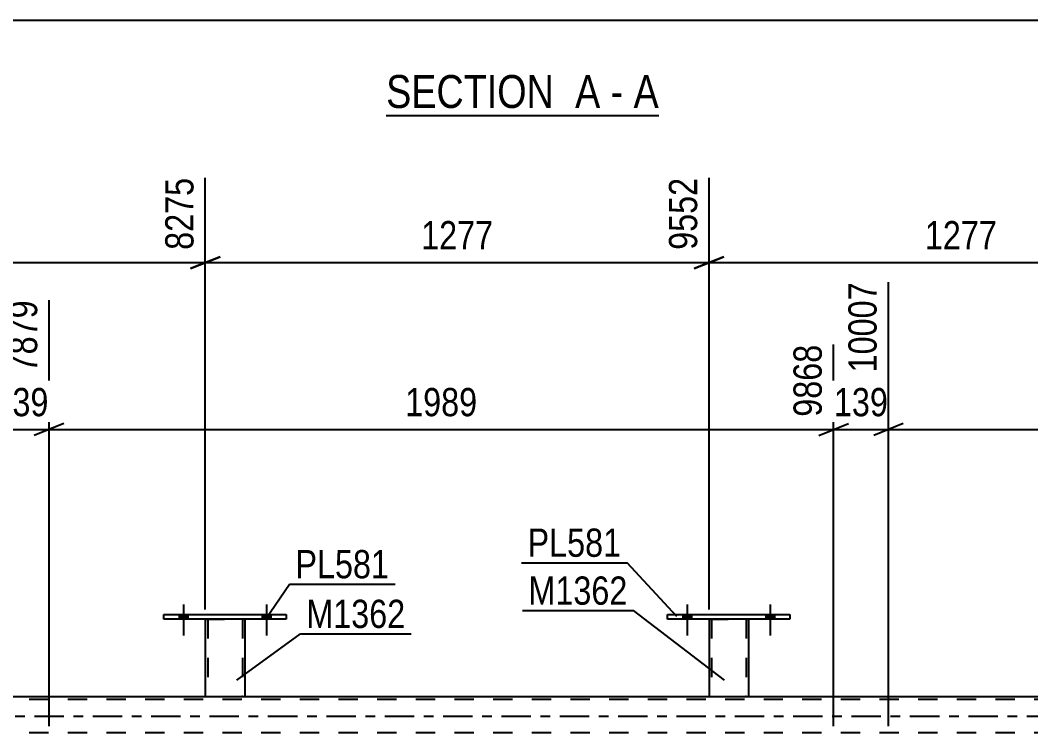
# Model space of a CAD drawing. Header units: millimetres. Extents: x 0 to 841, y 0 to 594.
# Drawn here: x 388 to 490.5, y 443.7 to 516 of the extents above; entities that cross this region are included whole.
import ezdxf

# ---------------------------------------------------------------- set-up
doc = ezdxf.new("R2010")
doc.units = ezdxf.units.MM
doc.linetypes.add('DXK_LINE_DOT2', pattern=[3.9198, 1.9599, -1.9599])
doc.linetypes.add('DXK_LINE_DOT3', pattern=[5.9187, 2.979, -0.9799, 0.9799, -0.9799])
doc.styles.add('Arial Narrow', font='ARIALN.TTF', dxfattribs={"height": 0.2})

# ---------------------------------------------------------------- blocks, each defined once
blk = doc.blocks.new('Unknown-318885195-11 - 4494')
at = {"color": 6, "linetype": 'Continuous'}
blk.add_line((425.14, 506.34), (452.79, 506.34), dxfattribs=at)
at = {"color": 0, "linetype": 'Continuous'}
for points in [[(443.25, 507.09), (443.25, 510.59), (425.14, 510.59), (425.14, 507.09)], [(446.85, 507.09), (446.85, 510.59), (444.3, 510.59), (444.3, 507.09)], [(449.18, 507.09), (449.18, 510.59), (447.9, 510.59), (447.9, 507.09)], [(452.79, 507.09), (452.79, 510.59), (450.23, 510.59), (450.23, 507.09)]]:
    blk.add_wipeout(points, dxfattribs=at)
at = {"color": 7, "linetype": 'Continuous', "style": 'Arial Narrow'}
for s, p in [('SECTION ', (425.14, 507.09)), ('A', (444.3, 507.09)), ('A', (450.23, 507.09)), ('-', (447.9, 507.09))]:
    blk.add_text(s, height=3.34, dxfattribs=at).set_placement(p)
blk = doc.blocks.new('Part-318885195-2151 - 2109')
at = {"color": 2, "linetype": 'Continuous'}
for p, q in [((453.68, 455.71), (466.08, 455.71)), ((453.68, 455.23), (453.68, 455.71)), ((466.08, 455.23), (453.68, 455.23)), ((466.08, 455.71), (466.08, 455.23))]:
    blk.add_line(p, q, dxfattribs=at)
blk = doc.blocks.new('Part-318885195-2146 - 2109')
at = {"color": 2, "linetype": 'Continuous'}
for p, q in [((457.88, 455.23), (457.88, 447.39)), ((461.88, 455.23), (461.88, 447.39)), ((457.88, 447.39), (461.88, 447.39))]:
    blk.add_line(p, q, dxfattribs=at)
at = {"color": 7, "linetype": 'DXK_LINE_DOT2'}
for p, q in [((457.88, 455.23), (461.88, 455.23)), ((457.88, 455.23), (457.88, 455.23)), ((457.88, 455.23), (457.88, 455.23)), ((458.12, 455.23), (458.12, 447.39)), ((461.64, 455.23), (461.64, 447.39)), ((461.88, 455.23), (461.88, 455.23)), ((461.88, 455.23), (461.88, 455.23)), ((461.62, 447.39), (461.59, 447.39)), ((461.59, 447.39), (461.62, 447.39)), ((461.64, 447.39), (461.62, 447.39)), ((461.62, 447.39), (461.64, 447.39))]:
    blk.add_line(p, q, dxfattribs=at)
blk = doc.blocks.new('Part-318885195-2126 - 2109')
at = {"color": 2, "linetype": 'Continuous'}
for p, q in [((406.8, 455.23), (406.8, 447.39)), ((410.8, 455.23), (410.8, 447.39)), ((406.8, 447.39), (410.8, 447.39))]:
    blk.add_line(p, q, dxfattribs=at)
at = {"color": 7, "linetype": 'DXK_LINE_DOT2'}
for p, q in [((406.8, 455.23), (410.8, 455.23)), ((406.8, 455.23), (406.8, 455.23)), ((406.8, 455.23), (406.8, 455.23)), ((407.04, 455.23), (407.04, 447.39)), ((410.56, 455.23), (410.56, 447.39)), ((410.8, 455.23), (410.8, 455.23)), ((410.8, 455.23), (410.8, 455.23)), ((410.54, 447.39), (410.51, 447.39)), ((410.51, 447.39), (410.54, 447.39)), ((410.56, 447.39), (410.54, 447.39)), ((410.54, 447.39), (410.56, 447.39))]:
    blk.add_line(p, q, dxfattribs=at)
blk = doc.blocks.new('Part-318885195-2141 - 2109')
at = {"color": 2, "linetype": 'Continuous'}
for p, q in [((402.6, 455.71), (415, 455.71)), ((402.6, 455.23), (402.6, 455.71)), ((415, 455.23), (402.6, 455.23)), ((415, 455.71), (415, 455.23))]:
    blk.add_line(p, q, dxfattribs=at)
blk = doc.blocks.new('Bolt-318885195-2391 - 2109')
at = {"linetype": 'Continuous'}
for points in [[(404.16, 455.23), (405.04, 455.23), (405.04, 455.71), (404.16, 455.71)], [(412.56, 455.23), (413.44, 455.23), (413.44, 455.71), (412.56, 455.71)]]:
    blk.add_hatch(color=1, dxfattribs=at).paths.add_polyline_path(points)
at = {"color": 1, "linetype": 'Continuous'}
for p, q in [((404.6, 456.71), (404.6, 453.59)), ((413, 456.71), (413, 453.59)), ((404.16, 455.71), (404.16, 455.23)), ((405.04, 455.71), (405.04, 455.23)), ((412.56, 455.71), (412.56, 455.23)), ((413.44, 455.71), (413.44, 455.23))]:
    blk.add_line(p, q, dxfattribs=at)
blk = doc.blocks.new('Bolt-318885195-2392 - 2109')
at = {"linetype": 'Continuous'}
for points in [[(404.16, 455.23), (405.04, 455.23), (405.04, 455.71), (404.16, 455.71)], [(412.56, 455.23), (413.44, 455.23), (413.44, 455.71), (412.56, 455.71)]]:
    blk.add_hatch(color=1, dxfattribs=at).paths.add_polyline_path(points)
at = {"color": 1, "linetype": 'Continuous'}
for p, q in [((404.6, 456.71), (404.6, 453.59)), ((413, 456.71), (413, 453.59)), ((404.16, 455.71), (404.16, 455.23)), ((405.04, 455.71), (405.04, 455.23)), ((412.56, 455.71), (412.56, 455.23)), ((413.44, 455.71), (413.44, 455.23))]:
    blk.add_line(p, q, dxfattribs=at)
blk = doc.blocks.new('Bolt-318885195-2393 - 2109')
at = {"linetype": 'Continuous'}
for points in [[(455.24, 455.23), (456.12, 455.23), (456.12, 455.71), (455.24, 455.71)], [(463.64, 455.23), (464.52, 455.23), (464.52, 455.71), (463.64, 455.71)]]:
    blk.add_hatch(color=1, dxfattribs=at).paths.add_polyline_path(points)
at = {"color": 1, "linetype": 'Continuous'}
for p, q in [((455.68, 456.71), (455.68, 453.59)), ((464.08, 456.71), (464.08, 453.59)), ((455.24, 455.71), (455.24, 455.23)), ((456.12, 455.71), (456.12, 455.23)), ((463.64, 455.71), (463.64, 455.23)), ((464.52, 455.71), (464.52, 455.23))]:
    blk.add_line(p, q, dxfattribs=at)
blk = doc.blocks.new('Bolt-318885195-2394 - 2109')
at = {"linetype": 'Continuous'}
for points in [[(455.24, 455.23), (456.12, 455.23), (456.12, 455.71), (455.24, 455.71)], [(463.64, 455.23), (464.52, 455.23), (464.52, 455.71), (463.64, 455.71)]]:
    blk.add_hatch(color=1, dxfattribs=at).paths.add_polyline_path(points)
at = {"color": 1, "linetype": 'Continuous'}
for p, q in [((455.68, 456.71), (455.68, 453.59)), ((464.08, 456.71), (464.08, 453.59)), ((455.24, 455.71), (455.24, 455.23)), ((456.12, 455.71), (456.12, 455.23)), ((463.64, 455.71), (463.64, 455.23)), ((464.52, 455.71), (464.52, 455.23))]:
    blk.add_line(p, q, dxfattribs=at)
blk = doc.blocks.new('Part-318885195-2547 - 2109')
at = {"color": 2, "linetype": 'Continuous'}
blk.add_line((75.79, 447.39), (739.77, 447.39), dxfattribs=at)
at = {"color": 7, "linetype": 'DXK_LINE_DOT2'}
for p, q in [((739.77, 447.07), (75.79, 447.07)), ((739.77, 443.71), (75.79, 443.71))]:
    blk.add_line(p, q, dxfattribs=at)
at = {"color": 7, "linetype": 'DXK_LINE_DOT3'}
blk.add_line((75.79, 445.39), (739.77, 445.39), dxfattribs=at)
blk = doc.blocks.new('StraightDimension-318885195-4862 - 4494')
at = {"color": 7, "linetype": 'Continuous'}
blk.add_line((84.32, 515.99), (791.5, 515.99), dxfattribs=at)
blk = doc.blocks.new('StraightDimension-318885195-2883 - 2109')
at = {"color": 7, "linetype": 'Continuous'}
for p, q in [((355.72, 456.23), (355.72, 500.01)), ((406.8, 456.23), (406.8, 500.01)), ((357.22, 492), (354.22, 490.8)), ((405.3, 490.8), (408.3, 492)), ((355.72, 491.4), (406.8, 491.4))]:
    blk.add_line(p, q, dxfattribs=at)
at = {"color": 0}
blk.add_wipeout([(385.52, 492.15), (385.52, 496.35), (377, 496.35), (377, 492.15)], dxfattribs=at)
at = {"color": 3, "style": 'Arial Narrow'}
blk.add_text('1277', height=2.863, dxfattribs=at).set_placement((377.6, 492.75))
at = {"color": 0, "linetype": 'Continuous'}
blk.add_wipeout([(406.2, 500.61), (402, 500.61), (402, 492.1), (406.2, 492.1)], dxfattribs=at)
at = {"color": 3, "linetype": 'Continuous', "style": 'Arial Narrow'}
blk.add_text('8275', height=2.863, rotation=90.0002, dxfattribs=at).set_placement((405.6, 492.7))
blk = doc.blocks.new('StraightDimension-318885195-3297 - 2109')
at = {"color": 7, "linetype": 'Continuous'}
for p, q in [((390.95, 444.39), (390.95, 487.59)), ((470.51, 444.39), (470.51, 483.09)), ((392.45, 475.07), (389.45, 473.87)), ((469.01, 473.87), (472.01, 475.07)), ((390.95, 474.47), (470.51, 474.47))]:
    blk.add_line(p, q, dxfattribs=at)
at = {"color": 0}
blk.add_wipeout([(434.98, 475.22), (434.98, 479.42), (426.47, 479.42), (426.47, 475.22)], dxfattribs=at)
at = {"color": 3, "style": 'Arial Narrow'}
blk.add_text('1989', height=2.863, dxfattribs=at).set_placement((427.07, 475.82))
at = {"color": 0, "linetype": 'Continuous'}
blk.add_wipeout([(469.91, 483.69), (465.71, 483.69), (465.71, 475.17), (469.91, 475.17)], dxfattribs=at)
at = {"color": 3, "linetype": 'Continuous', "style": 'Arial Narrow'}
blk.add_text('9868', height=2.863, rotation=90.0002, dxfattribs=at).set_placement((469.31, 475.77))
blk = doc.blocks.new('StraightDimension-318885195-2973 - 2109')
at = {"color": 7, "linetype": 'Continuous'}
for p, q in [((508.96, 456.23), (508.96, 501.84)), ((457.88, 456.23), (457.88, 500.01)), ((459.38, 492), (456.38, 490.8)), ((507.46, 490.8), (510.46, 492)), ((457.88, 491.4), (508.96, 491.4))]:
    blk.add_line(p, q, dxfattribs=at)
at = {"color": 0}
blk.add_wipeout([(487.68, 492.15), (487.68, 496.35), (479.17, 496.35), (479.17, 492.15)], dxfattribs=at)
at = {"color": 3, "style": 'Arial Narrow'}
blk.add_text('1277', height=2.863, dxfattribs=at).set_placement((479.77, 492.75))
at = {"color": 0, "linetype": 'Continuous'}
blk.add_wipeout([(508.36, 502.44), (504.16, 502.44), (504.16, 492.1), (508.36, 492.1)], dxfattribs=at)
at = {"color": 3, "linetype": 'Continuous', "style": 'Arial Narrow'}
blk.add_text('10829', height=2.863, rotation=90.0002, dxfattribs=at).set_placement((507.76, 492.7))
blk = doc.blocks.new('StraightDimension-318885195-2963 - 2109')
at = {"color": 7, "linetype": 'Continuous'}
for p, q in [((406.8, 456.23), (406.8, 500.01)), ((457.88, 456.23), (457.88, 500.01)), ((408.3, 492), (405.3, 490.8)), ((456.38, 490.8), (459.38, 492)), ((406.8, 491.4), (457.88, 491.4))]:
    blk.add_line(p, q, dxfattribs=at)
at = {"color": 0}
blk.add_wipeout([(436.6, 492.15), (436.6, 496.35), (428.09, 496.35), (428.09, 492.15)], dxfattribs=at)
at = {"color": 3, "style": 'Arial Narrow'}
blk.add_text('1277', height=2.863, dxfattribs=at).set_placement((428.69, 492.75))
at = {"color": 0, "linetype": 'Continuous'}
blk.add_wipeout([(457.28, 500.61), (453.08, 500.61), (453.08, 492.1), (457.28, 492.1)], dxfattribs=at)
at = {"color": 3, "linetype": 'Continuous', "style": 'Arial Narrow'}
blk.add_text('9552', height=2.863, rotation=90.0002, dxfattribs=at).set_placement((456.68, 492.7))
blk = doc.blocks.new('StraightDimension-318885195-3114 - 2109')
at = {"color": 7, "linetype": 'Continuous'}
for p, q in [((476.08, 444.39), (476.08, 489.41)), ((470.51, 444.39), (470.51, 483.09)), ((469.01, 473.87), (472.01, 475.07)), ((477.58, 475.07), (474.58, 473.87)), ((470.51, 474.47), (476.08, 474.47))]:
    blk.add_line(p, q, dxfattribs=at)
at = {"color": 0}
blk.add_wipeout([(476.64, 475.22), (476.64, 479.42), (469.95, 479.42), (469.95, 475.22)], dxfattribs=at)
at = {"color": 3, "style": 'Arial Narrow'}
blk.add_text('139', height=2.863, dxfattribs=at).set_placement((470.55, 475.82))
at = {"color": 0, "linetype": 'Continuous'}
blk.add_wipeout([(475.48, 490.01), (471.28, 490.01), (471.28, 479.67), (475.48, 479.67)], dxfattribs=at)
at = {"color": 3, "linetype": 'Continuous', "style": 'Arial Narrow'}
blk.add_text('10007', height=2.863, rotation=90.0002, dxfattribs=at).set_placement((474.88, 480.27))
blk = doc.blocks.new('StraightDimension-318885195-3133 - 2109')
at = {"color": 7, "linetype": 'Continuous'}
for p, q in [((476.08, 444.39), (476.08, 489.41)), ((555.64, 444.39), (555.64, 484.91)), ((477.58, 475.07), (474.58, 473.87)), ((554.14, 473.87), (557.14, 475.07)), ((476.08, 474.47), (555.64, 474.47))]:
    blk.add_line(p, q, dxfattribs=at)
at = {"color": 0}
blk.add_wipeout([(520.12, 475.22), (520.12, 479.42), (511.6, 479.42), (511.6, 475.22)], dxfattribs=at)
at = {"color": 3, "style": 'Arial Narrow'}
blk.add_text('1989', height=2.863, dxfattribs=at).set_placement((512.2, 475.82))
at = {"color": 0, "linetype": 'Continuous'}
blk.add_wipeout([(555.04, 485.51), (550.84, 485.51), (550.84, 475.17), (555.04, 475.17)], dxfattribs=at)
at = {"color": 3, "linetype": 'Continuous', "style": 'Arial Narrow'}
blk.add_text('11996', height=2.863, rotation=90.0002, dxfattribs=at).set_placement((554.44, 475.77))
blk = doc.blocks.new('StraightDimension-318885195-3240 - 2109')
at = {"color": 7, "linetype": 'Continuous'}
for p, q in [((390.95, 444.39), (390.95, 487.59)), ((385.37, 444.39), (385.37, 483.09)), ((383.87, 473.87), (386.87, 475.07)), ((392.45, 475.07), (389.45, 473.87)), ((385.37, 474.47), (390.95, 474.47))]:
    blk.add_line(p, q, dxfattribs=at)
at = {"color": 0}
blk.add_wipeout([(391.5, 475.22), (391.5, 479.42), (384.82, 479.42), (384.82, 475.22)], dxfattribs=at)
at = {"color": 3, "style": 'Arial Narrow'}
blk.add_text('139', height=2.863, dxfattribs=at).set_placement((385.42, 475.82))
at = {"color": 0, "linetype": 'Continuous'}
blk.add_wipeout([(390.35, 488.19), (386.15, 488.19), (386.15, 479.67), (390.35, 479.67)], dxfattribs=at)
at = {"color": 3, "linetype": 'Continuous', "style": 'Arial Narrow'}
blk.add_text('7879', height=2.863, rotation=90.0002, dxfattribs=at).set_placement((389.75, 480.27))
blk = doc.blocks.new('Mark-318885195-2122 - 2109')
at = {"color": 30, "linetype": 'Continuous'}
for p, q in [((410, 449.03), (416.44, 453.74)), ((416.44, 453.74), (427.69, 453.74))]:
    blk.add_line(p, q, dxfattribs=at)
at = {"color": 0}
blk.add_wipeout([(427.09, 454.34), (427.09, 457.34), (417.04, 457.34), (417.04, 454.34)], dxfattribs=at)
blk.add_wipeout([(427.09, 454.34), (427.09, 457.34), (417.04, 457.34), (417.04, 454.34)], dxfattribs=at)
at = {"color": 3, "style": 'Arial Narrow'}
blk.add_text('M1362', height=2.863, dxfattribs=at).set_placement((417.04, 454.34))
blk = doc.blocks.new('Mark-318885195-2142 - 2109')
at = {"color": 30, "linetype": 'Continuous'}
for p in [(438.97, 456.1), (459.45, 449.05)]:
    blk.add_line(p, (450.22, 456.1), dxfattribs=at)
at = {"color": 0}
blk.add_wipeout([(449.62, 456.7), (449.62, 459.7), (439.57, 459.7), (439.57, 456.7)], dxfattribs=at)
blk.add_wipeout([(449.62, 456.7), (449.62, 459.7), (439.57, 459.7), (439.57, 456.7)], dxfattribs=at)
at = {"color": 3, "style": 'Arial Narrow'}
blk.add_text('M1362', height=2.863, dxfattribs=at).set_placement((439.57, 456.7))
blk = doc.blocks.new('Mark-318885195-2137 - 2109')
at = {"color": 30, "linetype": 'Continuous'}
for p, q in [((412.95, 455.25), (415.34, 458.78)), ((415.34, 458.78), (426.05, 458.78))]:
    blk.add_line(p, q, dxfattribs=at)
at = {"color": 0}
blk.add_wipeout([(425.45, 459.38), (425.45, 462.38), (415.94, 462.38), (415.94, 459.38)], dxfattribs=at)
blk.add_wipeout([(425.45, 459.38), (425.45, 462.38), (415.94, 462.38), (415.94, 459.38)], dxfattribs=at)
at = {"color": 3, "style": 'Arial Narrow'}
blk.add_text('PL581', height=2.863, dxfattribs=at).set_placement((415.94, 459.38))
blk = doc.blocks.new('Mark-318885195-2147 - 2109')
at = {"color": 30, "linetype": 'Continuous'}
for p in [(438.88, 460.96), (454.63, 455.51)]:
    blk.add_line(p, (449.58, 460.96), dxfattribs=at)
at = {"color": 0}
blk.add_wipeout([(448.98, 461.56), (448.98, 464.56), (439.48, 464.56), (439.48, 461.56)], dxfattribs=at)
blk.add_wipeout([(448.98, 461.56), (448.98, 464.56), (439.48, 464.56), (439.48, 461.56)], dxfattribs=at)
at = {"color": 3, "style": 'Arial Narrow'}
blk.add_text('PL581', height=2.863, dxfattribs=at).set_placement((439.48, 461.56))

msp = doc.modelspace()

# ---------------------------------------------------------------- block references
for name in ['StraightDimension-318885195-4862 - 4494', 'Unknown-318885195-11 - 4494', 'Bolt-318885195-2391 - 2109', 'Bolt-318885195-2392 - 2109', 'Bolt-318885195-2393 - 2109', 'Bolt-318885195-2394 - 2109', 'Part-318885195-2141 - 2109', 'Part-318885195-2126 - 2109', 'Part-318885195-2151 - 2109', 'Part-318885195-2146 - 2109', 'Part-318885195-2547 - 2109']:
    msp.add_blockref(name, (0, 0))

# ---------------------------------------------------------------- next in the draw order: block references
msp.add_blockref('StraightDimension-318885195-2883 - 2109', (0, 0))

# ---------------------------------------------------------------- next in the draw order: block references
msp.add_blockref('StraightDimension-318885195-3297 - 2109', (0, 0))

# ---------------------------------------------------------------- next in the draw order: block references
for name in ['StraightDimension-318885195-2973 - 2109', 'StraightDimension-318885195-3240 - 2109']:
    msp.add_blockref(name, (0, 0))

# ---------------------------------------------------------------- next in the draw order: block references
for name in ['StraightDimension-318885195-2963 - 2109', 'StraightDimension-318885195-3114 - 2109']:
    msp.add_blockref(name, (0, 0))

# ---------------------------------------------------------------- next in the draw order: block references
for name in ['StraightDimension-318885195-3133 - 2109', 'Mark-318885195-2142 - 2109', 'Mark-318885195-2122 - 2109']:
    msp.add_blockref(name, (0, 0))

# ---------------------------------------------------------------- next in the draw order: block references
for name in ['Mark-318885195-2147 - 2109', 'Mark-318885195-2137 - 2109']:
    msp.add_blockref(name, (0, 0))

doc.saveas('drawing.dxf')
